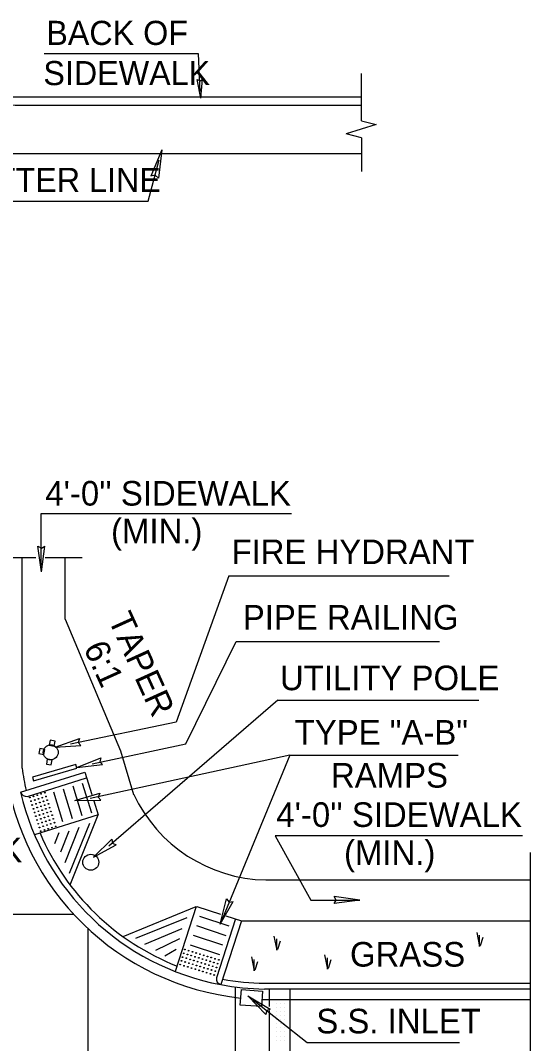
# Model space of a CAD drawing. Extents: x 1518 to 2368, y -443 to 86.
# Drawn here: x 1691 to 1716.3, y -119.8 to -68.9 of the extents above; entities that cross this region are included whole.
import ezdxf

# ---------------------------------------------------------------- set-up
doc = ezdxf.new("R2010")
doc.units = 0
doc.layers.add('Level 1', color=7, linetype='Continuous')

msp = doc.modelspace()

# ---------------------------------------------------------------- linework, layer by layer
at = {"layer": 'Level 1'}
for p, q in [((1707.931, -73.896), (1707.931, -71.556)), ((1699.939, -72.774), (1699.767, -71.844)), ((1699.939, -72.774), (1700.024, -71.832)), ((1634.979, -72.705), (1707.934, -72.705)), ((1708.663, -74.091), (1707.175, -74.552)), ((1707.931, -73.896), (1708.663, -74.091)), ((1707.931, -74.753), (1707.175, -74.552)), ((1707.931, -74.753), (1707.931, -76.416)), ((1681.158, -75.524), (1707.931, -75.524)), ((1698.004, -75.346), (1697.46, -76.656)), ((1698.004, -75.346), (1697.833, -76.754)), ((1692.012, -96.017), (1692.012, -93.431)), ((1692.012, -93.431), (1704.454, -93.431)), ((1692.013, -96.333), (1691.837, -95.056)), ((1692.013, -96.333), (1692.188, -95.056)), ((1685.47, -95.617), (1691.746, -95.617)), ((1691.057, -106.095), (1691.057, -95.617)), ((1692.211, -95.617), (1694.04, -95.617)), ((1693.199, -98.692), (1693.199, -95.617)), ((1701.339, -96.536), (1712.283, -96.536)), ((1701.696, -99.795), (1711.811, -99.795)), ((1703.767, -102.724), (1695.367, -109.985)), ((1703.767, -102.724), (1713.771, -102.724)), ((1692.697, -105.061), (1693.912, -104.63)), ((1692.697, -105.061), (1693.983, -104.973)), ((1693.777, -106.064), (1694.973, -105.583)), ((1704.37, -105.452), (1694.44, -107.599)), ((1704.37, -105.452), (1700.9, -113.85)), ((1704.37, -105.452), (1712.736, -105.452)), ((1690.984, -107.293), (1694.169, -106.293)), ((1693.777, -106.064), (1695.058, -105.923)), ((1694.169, -106.293), (1694.516, -107.401)), ((1691.328, -107.502), (1694.26, -106.582)), ((1694.519, -108.328), (1694.067, -106.853)), ((1693.085, -108.767), (1692.633, -107.292)), ((1693.563, -108.621), (1693.111, -107.146)), ((1694.041, -108.474), (1693.589, -106.999)), ((1693.677, -107.704), (1694.915, -107.344)), ((1693.677, -107.704), (1694.966, -107.692)), ((1694.62, -107.729), (1694.835, -108.418)), ((1694.837, -108.423), (1691.673, -109.415)), ((1694.408, -108.846), (1693.395, -111.334)), ((1693.453, -111.896), (1694.835, -108.418)), ((1692.888, -109.312), (1692.665, -109.853)), ((1693.375, -109.225), (1692.958, -110.269)), ((1693.878, -109.054), (1693.187, -110.803)), ((1694.605, -110.529), (1695.525, -109.626)), ((1694.605, -110.529), (1695.735, -109.907)), ((1715.938, -109.46), (1703.645, -109.46)), ((1703.645, -109.46), (1705.404, -112.66)), ((1716.333, -123.84), (1716.333, -110.289)), ((1703.198, -111.654), (1716.333, -111.654)), ((1700.9, -113.85), (1701.226, -112.602)), ((1700.9, -113.85), (1701.55, -112.736)), ((1705.404, -112.66), (1707.843, -112.66)), ((1707.843, -112.66), (1706.566, -112.484)), ((1707.843, -112.66), (1706.566, -112.835)), ((1679.425, -113.366), (1693.623, -113.366)), ((1696.077, -114.477), (1699.715, -112.984)), ((1699.715, -112.984), (1698.67, -116.212)), ((1699.749, -112.974), (1700.927, -113.355)), ((1699.879, -113.455), (1701.339, -113.942)), ((1701.181, -113.437), (1701.956, -113.688)), ((1696.706, -114.556), (1699.266, -113.518)), ((1699.721, -113.929), (1701.181, -114.416)), ((1701.67, -113.595), (1700.721, -116.529)), ((1701.956, -113.688), (1700.928, -116.862)), ((1701.956, -113.688), (1716.333, -113.688)), ((1694.347, -145.216), (1694.347, -114.09)), ((1697.15, -114.852), (1699.012, -114.069)), ((1699.563, -114.403), (1701.022, -114.89)), ((1703.576, -114.453), (1703.716, -115.154)), ((1713.656, -114.266), (1713.796, -114.967)), ((1713.796, -114.967), (1713.796, -114.406)), ((1697.7, -115.148), (1698.906, -114.577)), ((1699.405, -114.878), (1700.864, -115.365)), ((1703.716, -115.154), (1703.716, -114.593)), ((1703.763, -115.107), (1703.903, -114.687)), ((1713.842, -114.92), (1713.982, -114.5)), ((1698.144, -115.424), (1698.716, -115.106)), ((1702.456, -115.48), (1702.596, -116.181)), ((1706.096, -115.387), (1706.236, -116.088)), ((1702.596, -116.181), (1702.596, -115.621)), ((1702.643, -116.134), (1702.783, -115.714)), ((1706.236, -116.088), (1706.236, -115.527)), ((1706.283, -116.041), (1706.423, -115.621)), ((1701.673, -140.936), (1701.673, -116.981)), ((1703.1, -116.799), (1716.333, -116.799)), ((1702.286, -117.424), (1703.394, -118.082)), ((1702.286, -117.424), (1703.176, -118.357)), ((1703.104, -117.081), (1716.333, -117.081)), ((1703.354, -117.958), (1703.354, -117.081)), ((1704.391, -120.445), (1704.391, -117.081)), ((1702.984, -117.602), (1716.333, -117.602)), ((1703.696, -117.781), (1703.696, -117.78)), ((1703.696, -117.981), (1703.696, -117.98)), ((1703.896, -117.781), (1703.896, -117.78)), ((1703.896, -117.981), (1703.896, -117.98)), ((1704.096, -117.781), (1704.096, -117.78)), ((1704.096, -117.981), (1704.096, -117.98)), ((1703.354, -130.024), (1703.354, -118.151)), ((1703.696, -118.181), (1703.696, -118.18)), ((1703.696, -118.381), (1703.696, -118.38)), ((1703.896, -118.181), (1703.896, -118.18)), ((1703.896, -118.381), (1703.896, -118.38)), ((1704.096, -118.181), (1704.096, -118.18)), ((1704.096, -118.381), (1704.096, -118.38)), ((1703.696, -118.597), (1703.696, -118.596)), ((1703.696, -118.797), (1703.696, -118.796)), ((1703.696, -118.997), (1703.696, -118.996)), ((1703.896, -118.597), (1703.896, -118.596)), ((1703.896, -118.797), (1703.896, -118.796)), ((1703.896, -118.997), (1703.896, -118.996)), ((1704.096, -118.597), (1704.096, -118.596)), ((1704.096, -118.797), (1704.096, -118.796)), ((1704.096, -118.997), (1704.096, -118.996)), ((1703.696, -119.197), (1703.696, -119.196)), ((1703.696, -119.44), (1703.696, -119.439)), ((1703.896, -119.197), (1703.896, -119.196)), ((1703.896, -119.44), (1703.896, -119.439)), ((1704.096, -119.197), (1704.096, -119.196)), ((1704.096, -119.44), (1704.096, -119.439)), ((1703.696, -119.64), (1703.696, -119.639)), ((1703.896, -119.64), (1703.896, -119.639)), ((1704.096, -119.64), (1704.096, -119.639))]:
    msp.add_line(p, q, dxfattribs=at)
for points in [[(1692.147, -70.553), (1699.81, -70.553), (1699.897, -72.441)], [(1699.767, -71.844), (1699.901, -71.91), (1700.024, -71.832)], [(1634.979, -73.125), (1649.513, -73.121), (1664.688, -72.836), (1675.677, -72.807), (1690.71, -73.121), (1707.931, -73.125)], [(1687.759, -77.895), (1697.329, -77.895), (1697.868, -75.846)], [(1697.833, -76.754), (1697.672, -76.599), (1697.46, -76.656)], [(1691.837, -95.056), (1692.014, -95.155), (1692.188, -95.056)], [(1701.339, -96.536), (1698.72, -103.806), (1693.461, -104.907)], [(1693.199, -98.692), (1695.953, -105.243), (1696.6, -107.406)], [(1694.542, -105.886), (1699.189, -104.887), (1701.696, -99.795)], [(1693.912, -104.63), (1693.851, -104.823), (1693.983, -104.973)], [(1694.973, -105.583), (1694.92, -105.779), (1695.058, -105.923)], [(1694.915, -107.344), (1694.843, -107.534), (1694.966, -107.692)], [(1695.525, -109.626), (1695.552, -109.827), (1695.735, -109.907)], [(1701.226, -112.602), (1701.352, -112.761), (1701.55, -112.736)], [(1706.566, -112.835), (1706.665, -112.658), (1706.566, -112.484)], [(1702.545, -117.618), (1705.222, -119.748), (1712.801, -119.748)], [(1703.394, -118.082), (1703.207, -118.159), (1703.176, -118.357)]]:
    msp.add_lwpolyline(points, dxfattribs=at)
for points in [[(1692.404, -104.953), (1692.649, -104.996), (1692.692, -104.751), (1692.447, -104.708)], [(1691.896, -105.37), (1692.141, -105.413), (1692.183, -105.167), (1691.938, -105.125)], [(1692.264, -105.893), (1692.509, -105.936), (1692.552, -105.691), (1692.306, -105.648)], [(1691.628, -106.726), (1693.779, -106.093), (1693.728, -105.918), (1691.577, -106.55)], [(1701.901, -117.877), (1701.958, -117.111), (1703.014, -117.189), (1702.958, -117.955)]]:
    msp.add_lwpolyline(points, close=True, dxfattribs=at)
for centre, radius in [((1692.48, -105.311), 0.373), ((1691.999, -107.376), 0.0187), ((1692.185, -107.316), 0.0187), ((1692.185, -107.316), 0.00835), ((1691.439, -107.557), 0.0187), ((1691.439, -107.557), 0.00835), ((1691.499, -107.743), 0.0187), ((1691.499, -107.743), 0.00835), ((1691.626, -107.497), 0.0187), ((1691.626, -107.497), 0.00835), ((1691.686, -107.683), 0.0187), ((1691.686, -107.683), 0.00835), ((1691.746, -107.869), 0.0187), ((1691.746, -107.869), 0.00835), ((1691.812, -107.436), 0.0187), ((1691.812, -107.436), 0.00835), ((1691.872, -107.623), 0.0187), ((1691.872, -107.623), 0.00835), ((1691.933, -107.809), 0.0187), ((1691.933, -107.809), 0.00835), ((1691.999, -107.376), 0.00835), ((1692.059, -107.563), 0.0187), ((1692.059, -107.563), 0.00835), ((1692.119, -107.749), 0.0187), ((1692.119, -107.749), 0.00835), ((1692.245, -107.503), 0.0187), ((1692.245, -107.503), 0.00835), ((1692.305, -107.689), 0.0187), ((1692.305, -107.689), 0.00835), ((1692.365, -107.875), 0.0187), ((1692.365, -107.875), 0.00835), ((1691.56, -107.929), 0.0187), ((1691.56, -107.929), 0.00835), ((1691.62, -108.116), 0.0187), ((1691.62, -108.116), 0.00835), ((1691.68, -108.302), 0.0187), ((1691.68, -108.302), 0.00835), ((1691.806, -108.056), 0.0187), ((1691.806, -108.056), 0.00835), ((1691.866, -108.242), 0.0187), ((1691.866, -108.242), 0.00835), ((1691.993, -107.996), 0.0187), ((1691.993, -107.996), 0.00835), ((1692.053, -108.182), 0.0187), ((1692.053, -108.182), 0.00835), ((1692.113, -108.368), 0.0187), ((1692.113, -108.368), 0.00835), ((1692.179, -107.935), 0.0187), ((1692.179, -107.935), 0.00835), ((1692.239, -108.122), 0.0187), ((1692.239, -108.122), 0.00835), ((1692.299, -108.308), 0.0187), ((1692.299, -108.308), 0.00835), ((1692.425, -108.062), 0.0187), ((1692.425, -108.062), 0.00835), ((1692.485, -108.248), 0.0187), ((1692.485, -108.248), 0.00835), ((1691.74, -108.489), 0.0187), ((1691.74, -108.489), 0.00835), ((1691.8, -108.675), 0.0187), ((1691.8, -108.675), 0.00835), ((1691.86, -108.861), 0.0187), ((1691.86, -108.861), 0.00835), ((1691.926, -108.428), 0.0187), ((1691.926, -108.428), 0.00835), ((1691.987, -108.615), 0.0187), ((1691.987, -108.615), 0.00835), ((1692.047, -108.801), 0.0187), ((1692.047, -108.801), 0.00835), ((1692.173, -108.555), 0.0187), ((1692.173, -108.555), 0.00835), ((1692.233, -108.741), 0.0187), ((1692.233, -108.741), 0.00835), ((1692.359, -108.495), 0.0187), ((1692.359, -108.495), 0.00835), ((1692.419, -108.681), 0.0187), ((1692.419, -108.681), 0.00835), ((1692.479, -108.867), 0.0187), ((1692.479, -108.867), 0.00835), ((1692.546, -108.435), 0.0187), ((1692.546, -108.435), 0.00835), ((1692.606, -108.621), 0.0187), ((1692.606, -108.621), 0.00835), ((1692.666, -108.807), 0.0187), ((1692.666, -108.807), 0.00835), ((1691.92, -109.048), 0.0187), ((1691.92, -109.048), 0.00835), ((1691.98, -109.234), 0.0187), ((1691.98, -109.234), 0.00835), ((1692.107, -108.988), 0.0187), ((1692.107, -108.988), 0.00835), ((1692.167, -109.174), 0.0187), ((1692.167, -109.174), 0.00835), ((1692.293, -108.927), 0.0187), ((1692.293, -108.927), 0.00835), ((1692.353, -109.114), 0.0187), ((1692.353, -109.114), 0.00835), ((1692.54, -109.054), 0.0187), ((1692.54, -109.054), 0.00835), ((1692.726, -108.994), 0.0187), ((1692.726, -108.994), 0.00835), ((1694.47, -110.778), 0.395), ((1699.034, -115.493), 0.0188), ((1699.034, -115.493), 0.00833), ((1699.091, -115.306), 0.0188), ((1699.091, -115.306), 0.00833), ((1699.148, -115.119), 0.0188), ((1699.148, -115.119), 0.00833), ((1699.278, -115.363), 0.0188), ((1699.278, -115.363), 0.00835), ((1699.336, -115.176), 0.0188), ((1699.336, -115.176), 0.00835), ((1699.466, -115.421), 0.0188), ((1699.466, -115.421), 0.00835), ((1699.523, -115.233), 0.0188), ((1699.523, -115.233), 0.00835), ((1699.653, -115.478), 0.0188), ((1699.653, -115.478), 0.00835), ((1699.71, -115.29), 0.0188), ((1699.71, -115.29), 0.00835), ((1699.898, -115.348), 0.0188), ((1699.898, -115.348), 0.00835), ((1700.085, -115.405), 0.0188), ((1700.085, -115.405), 0.00835), ((1700.272, -115.462), 0.0188), ((1700.272, -115.462), 0.00835), ((1700.459, -115.519), 0.0188), ((1698.919, -115.868), 0.0188), ((1698.919, -115.868), 0.00833), ((1698.977, -115.681), 0.0188), ((1698.977, -115.681), 0.00833), ((1699.107, -115.925), 0.0188), ((1699.107, -115.925), 0.00835), ((1699.164, -115.738), 0.0188), ((1699.164, -115.738), 0.00835), ((1699.221, -115.551), 0.0188), ((1699.221, -115.551), 0.00835), ((1699.294, -115.982), 0.0188), ((1699.294, -115.982), 0.00835), ((1699.351, -115.795), 0.0188), ((1699.351, -115.795), 0.00835), ((1699.409, -115.608), 0.0188), ((1699.409, -115.608), 0.00835), ((1699.539, -115.852), 0.0188), ((1699.539, -115.852), 0.00835), ((1699.596, -115.665), 0.0188), ((1699.596, -115.665), 0.00835), ((1699.726, -115.909), 0.0188), ((1699.726, -115.909), 0.00835), ((1699.783, -115.722), 0.0188), ((1699.783, -115.722), 0.00835), ((1699.84, -115.535), 0.0188), ((1699.84, -115.535), 0.00835), ((1699.913, -115.967), 0.0188), ((1699.913, -115.967), 0.00835), ((1699.97, -115.779), 0.0188), ((1699.97, -115.779), 0.00835), ((1700.028, -115.592), 0.0188), ((1700.028, -115.592), 0.00835), ((1700.1, -116.024), 0.0188), ((1700.158, -115.837), 0.0188), ((1700.158, -115.837), 0.00835), ((1700.215, -115.649), 0.0188), ((1700.215, -115.649), 0.00835), ((1700.345, -115.894), 0.0188), ((1700.345, -115.894), 0.00835), ((1700.402, -115.707), 0.0188), ((1700.402, -115.707), 0.00835), ((1700.459, -115.519), 0.00835), ((1700.532, -115.951), 0.0188), ((1700.532, -115.951), 0.00835), ((1700.589, -115.764), 0.0188), ((1700.589, -115.764), 0.00835), ((1700.647, -115.577), 0.0188), ((1700.647, -115.577), 0.00835), ((1700.72, -116.008), 0.0188), ((1700.72, -116.008), 0.00835), ((1700.777, -115.821), 0.0188), ((1700.777, -115.821), 0.00835), ((1700.834, -115.634), 0.0188), ((1700.834, -115.634), 0.00835), ((1699.481, -116.039), 0.0188), ((1699.481, -116.039), 0.00835), ((1699.669, -116.097), 0.0188), ((1699.669, -116.097), 0.00835), ((1699.856, -116.154), 0.0188), ((1699.856, -116.154), 0.00835), ((1700.043, -116.211), 0.0188), ((1700.043, -116.211), 0.00835), ((1700.1, -116.024), 0.00835), ((1700.23, -116.268), 0.0188), ((1700.23, -116.268), 0.00835), ((1700.288, -116.081), 0.0188), ((1700.288, -116.081), 0.00835), ((1700.418, -116.326), 0.0188), ((1700.418, -116.326), 0.00835), ((1700.475, -116.138), 0.0188), ((1700.475, -116.138), 0.00835), ((1700.605, -116.383), 0.0188), ((1700.605, -116.383), 0.00835), ((1700.662, -116.196), 0.0188), ((1700.662, -116.196), 0.00835)]:
    msp.add_circle(centre, radius, dxfattribs=at)
for centre, radius, start, end in [((1703.313, -104.398), 13.204, 187.4201, 263.9749), ((1703.275, -104.472), 12.325, 187.5659, 192.8442), ((1691.279, -107.195), 0.311, 192.9243, 279.0983), ((1703.275, -104.472), 12.611, 192.9364, 259.2764), ((1703.316, -104.235), 7.423, 205.2993, 268.8836), ((1703.275, -104.472), 12.325, 203.2089, 248.5022), ((1701.001, -116.581), 0.285, 169.6615, 256.378), ((1703.275, -104.472), 12.611, 259.2764, 269.2379), ((1703.275, -104.472), 12.325, 259.4441, 269.2379)]:
    msp.add_arc(centre, radius, start, end, dxfattribs=at)

# ---------------------------------------------------------------- texts
for s, height, p in [('BACK OF', 1.2, (1692.259, -70.128)), ('SIDEWALK', 1.2, (1692.113, -72.128)), ('GUTTER LINE', 1.2, (1687.342, -77.44)), ("4'-0'' SIDEWALK", 1.22308, (1692.211, -93.038)), ('(MIN.)', 1.2231, (1695.479, -94.914)), ('FIRE HYDRANT', 1.22308, (1701.465, -95.948)), ('PIPE RAILING', 1.22308, (1702.029, -99.205)), ('UTILITY POLE', 1.22308, (1703.876, -102.22)), ('TYPE "A-B" ', 1.22308, (1704.609, -104.927)), ('RAMPS', 1.2231, (1706.413, -107.065)), ("4'-0'' SIDEWALK", 1.22308, (1703.696, -109.02)), ('CROSSWALK', 1.2231, (1680.608, -110.774)), ('(MIN.)', 1.2231, (1707.061, -110.91)), ('GRASS', 1.2231, (1707.358, -115.967)), ('S.S. INLET', 1.2231, (1705.684, -119.289))]:
    msp.add_text(s, height=height, dxfattribs=at).set_placement(p)
for s, p in [('TAPER', (1695.313, -98.684)), ('6:1', (1694.09, -100.112))]:
    msp.add_text(s, height=1.2231, rotation=294.4297, dxfattribs=at).set_placement(p)

doc.saveas('drawing.dxf')
